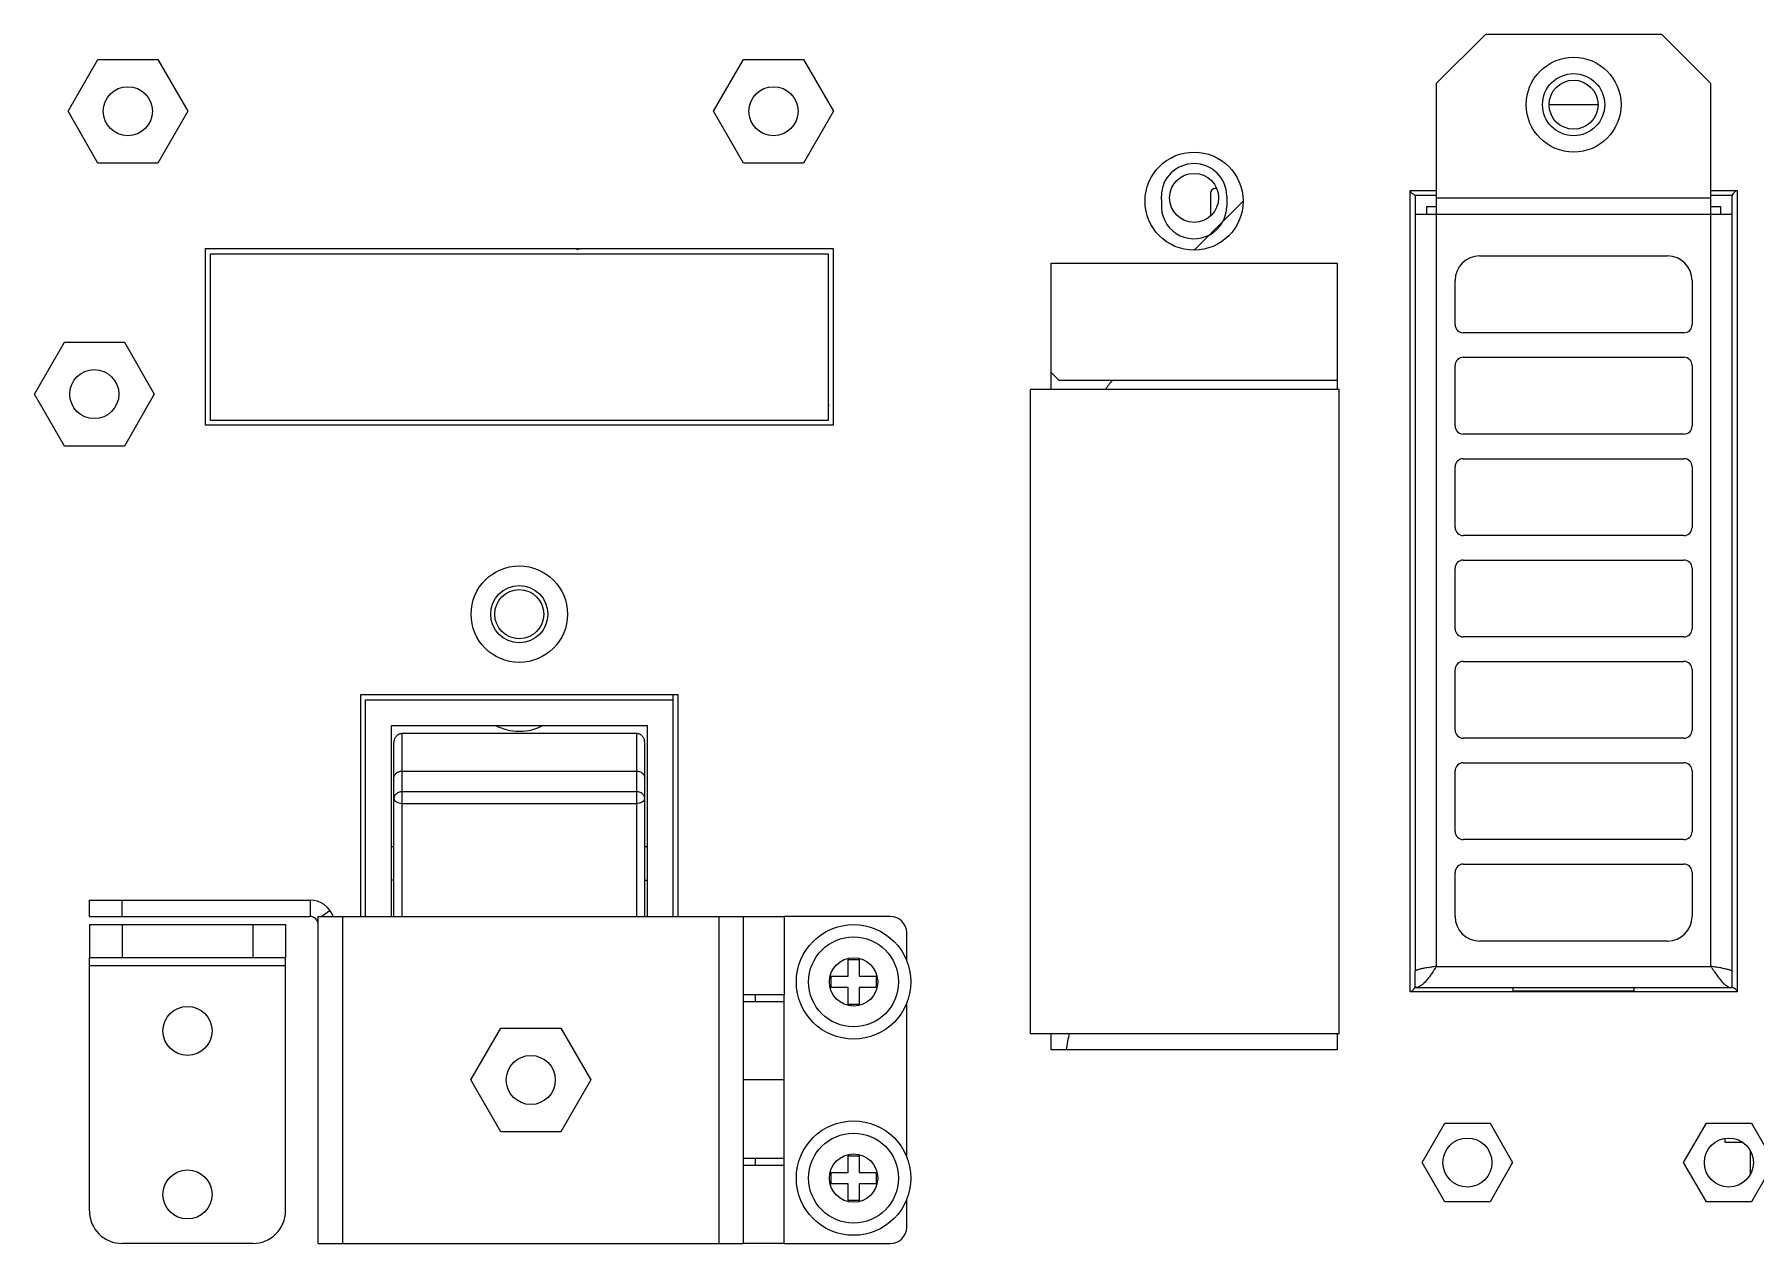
# Model space of a CAD drawing. Header units: millimetres. Extents: x 2890 to 3977, y 86 to 903.
# Drawn here: x 2956.5 to 3061.8, y 759.1 to 833.1 of the extents above; entities that cross this region are included whole.
import ezdxf

# ---------------------------------------------------------------- set-up
doc = ezdxf.new("R2010")
doc.units = ezdxf.units.MM
for name, color, linetype in [('00_COMPONENTS', 7, 'Continuous'), ('02___PRT_ALL_AXES', 7, 'Continuous'), ('05_ALL_CURVES', 7, 'Continuous'), ('20_ALL_FEATURES', 7, 'Continuous'), ('3_ALL_AXES', 7, 'Continuous'), ('7_ALL_FEATURES', 7, 'Continuous'), ('ECAD_11030174', 7, 'Continuous')]:
    doc.layers.add(name, color=color, linetype=linetype)

msp = doc.modelspace()

# ---------------------------------------------------------------- linework, layer by layer
at = {"color": 7, "linetype": 'Continuous'}
for p, q in [((3017.42, 771.97), (3017.42, 811.37)), ((3036.29, 811.37), (3017.42, 811.37)), ((3036.29, 771.97), (3036.29, 811.37)), ((2959.84, 779.14), (2959.84, 780.14)), ((2961.84, 779.14), (2961.84, 780.14)), ((2973.34, 780.14), (2973.34, 779.14)), ((2974.57, 779.5), (2974.06, 779.14)), ((2959.84, 779.14), (2973.34, 779.14)), ((2959.84, 778.64), (2959.84, 776.64)), ((2959.84, 778.64), (2971.84, 778.64)), ((2961.84, 778.64), (2961.84, 776.64)), ((2969.84, 778.64), (2969.84, 776.64)), ((2971.84, 778.64), (2971.84, 776.64)), ((2973.84, 778.99), (2973.75, 778.92)), ((2973.84, 759.14), (2973.84, 779.14)), ((2973.84, 779.14), (2999.84, 779.14)), ((2975.34, 759.14), (2975.34, 779.14)), ((2998.34, 779.14), (2998.34, 759.14)), ((2999.84, 779.14), (2999.84, 759.14)), ((3008.84, 779.14), (3002.34, 779.14)), ((3009.84, 776.43), (3009.84, 778.14)), ((3002.34, 773.94), (3002.34, 774.34)), ((3009.84, 764.43), (3009.84, 773.84)), ((3036.29, 771.97), (3017.42, 771.97)), ((3002.34, 763.94), (3002.34, 764.34)), ((3009.84, 760.14), (3009.84, 761.84)), ((2973.84, 759.14), (2999.84, 759.14)), ((3002.34, 759.14), (3008.84, 759.14))]:
    msp.add_line(p, q, dxfattribs=at)
at = {"color": 3, "linetype": 'Continuous'}
for p, q in [((2959.84, 780.14), (2973.34, 780.14)), ((2999.84, 779.14), (3002.34, 779.14)), ((3002.34, 779.14), (3002.34, 774.34)), ((2959.84, 761.14), (2959.84, 776.64)), ((2959.84, 776.64), (2971.84, 776.64)), ((2959.84, 776.14), (2971.84, 776.14)), ((2971.84, 761.14), (2971.84, 776.64)), ((3002.34, 774.34), (2999.84, 774.34)), ((2999.84, 773.94), (3002.34, 773.94)), ((3002.34, 764.34), (3002.34, 773.94)), ((3002.34, 769.14), (2999.84, 769.14)), ((3002.34, 764.34), (2999.84, 764.34)), ((2999.84, 763.94), (3002.34, 763.94)), ((3002.34, 759.14), (3002.34, 763.94)), ((2969.84, 759.14), (2961.84, 759.14)), ((3002.34, 759.14), (2999.84, 759.14))]:
    msp.add_line(p, q, dxfattribs=at)
for centre, radius, start, end in [((2973.34, 778.64), 1.5, 19.5021, 90), ((2961.84, 761.14), 2, 180, 270), ((2969.84, 761.14), 2, 270, 0)]:
    msp.add_arc(centre, radius, start, end, dxfattribs=at)
at = {"color": 7, "linetype": 'Continuous'}
for centre, radius, start, end in [((2973.34, 778.64), 0.5, 0, 90), ((3008.84, 778.14), 1, 0, 90), ((3008.84, 760.14), 1, 270, 0)]:
    msp.add_arc(centre, radius, start, end, dxfattribs=at)
at = {"layer": '00_COMPONENTS', "color": 3, "linetype": 'Continuous'}
for p, q in [((3045.24, 833.09), (3042.24, 830.09)), ((3056.04, 833.09), (3045.24, 833.09)), ((3059.04, 830.09), (3056.04, 833.09)), ((3042.24, 830.09), (3042.24, 776.09)), ((3059.04, 776.09), (3059.04, 830.09)), ((3040.64, 774.54), (3040.64, 823.54)), ((3040.64, 823.54), (3042.24, 823.54)), ((3059.04, 823.54), (3060.64, 823.54)), ((3060.64, 823.54), (3060.64, 774.54)), ((3025.42, 822.99), (3025.42, 823.19)), ((3029.42, 823.19), (3029.42, 822.59)), ((3042.24, 823.09), (3059.04, 823.09)), ((3040.94, 822.09), (3040.94, 775.79)), ((3040.94, 822.09), (3060.34, 822.09)), ((3060.34, 775.79), (3060.34, 822.09)), ((2966.94, 809.19), (2966.94, 819.99)), ((2966.94, 819.99), (3005.34, 819.99)), ((3005.34, 819.99), (3005.34, 809.19)), ((3044.89, 819.54), (3056.39, 819.54)), ((3018.67, 811.37), (3018.67, 819.09)), ((3018.67, 819.09), (3036.17, 819.09)), ((3036.17, 819.09), (3036.17, 811.37)), ((3043.39, 815.34), (3043.39, 818.04)), ((3057.89, 818.04), (3057.89, 815.34)), ((3057.39, 814.84), (3043.89, 814.84)), ((3043.89, 813.34), (3057.39, 813.34)), ((3043.39, 809.14), (3043.39, 812.84)), ((3057.89, 812.84), (3057.89, 809.14)), ((3005.34, 809.19), (2966.94, 809.19)), ((3057.39, 808.64), (3043.89, 808.64)), ((3043.39, 802.94), (3043.39, 806.64)), ((3043.89, 807.14), (3057.39, 807.14)), ((3057.89, 806.64), (3057.89, 802.94)), ((3057.39, 802.44), (3043.89, 802.44)), ((3043.39, 796.74), (3043.39, 800.44)), ((3043.89, 800.94), (3057.39, 800.94)), ((3057.89, 800.44), (3057.89, 796.74)), ((3057.39, 796.24), (3043.89, 796.24)), ((3043.39, 790.54), (3043.39, 794.24)), ((3043.89, 794.74), (3057.39, 794.74)), ((3057.89, 794.24), (3057.89, 790.54)), ((2976.44, 779.14), (2976.44, 792.71)), ((2976.44, 792.71), (2995.84, 792.71)), ((2995.84, 792.71), (2995.84, 779.14)), ((3057.39, 790.04), (3043.89, 790.04)), ((3043.39, 784.34), (3043.39, 788.04)), ((3043.89, 788.54), (3057.39, 788.54)), ((3057.89, 788.04), (3057.89, 784.34)), ((3057.39, 783.84), (3043.89, 783.84)), ((3043.39, 779.14), (3043.39, 781.84)), ((3043.89, 782.34), (3057.39, 782.34)), ((3057.89, 781.84), (3057.89, 779.14)), ((3056.39, 777.64), (3044.89, 777.64)), ((3041.94, 776.04), (3041.91, 776.04)), ((3042.24, 776.09), (3042.21, 776.04)), ((3042.24, 776.09), (3059.04, 776.09)), ((3059.04, 776.09), (3059.07, 776.04)), ((3059.34, 776.04), (3059.38, 776.04)), ((3042.03, 775.75), (3042.02, 775.74)), ((3059.26, 775.75), (3059.27, 775.74)), ((3060.64, 774.54), (3040.64, 774.54)), ((3040.94, 774.79), (3060.34, 774.79)), ((3046.94, 774.59), (3046.94, 774.79)), ((3046.94, 774.59), (3054.34, 774.59)), ((3054.34, 774.59), (3054.34, 774.79)), ((3018.67, 770.99), (3018.67, 771.97)), ((3036.17, 771.97), (3036.17, 770.99)), ((3036.17, 770.99), (3018.67, 770.99))]:
    msp.add_line(p, q, dxfattribs=at)
at = {"layer": '00_COMPONENTS', "color": 7, "linetype": 'Continuous'}
for p, q in [((2958.53, 828.39), (2960.36, 831.56)), ((2960.36, 831.56), (2964.03, 831.56)), ((2964.03, 831.56), (2965.86, 828.39)), ((2998.03, 828.39), (2999.86, 831.56)), ((2999.86, 831.56), (3003.53, 831.56)), ((3003.53, 831.56), (3005.36, 828.39)), ((3052.14, 828.79), (3049.14, 828.79)), ((2960.36, 825.21), (2958.53, 828.39)), ((2965.86, 828.39), (2964.03, 825.21)), ((2999.86, 825.21), (2998.03, 828.39)), ((3005.36, 828.39), (3003.53, 825.21)), ((2964.03, 825.21), (2960.36, 825.21)), ((3003.53, 825.21), (2999.86, 825.21)), ((3028.8, 823.67), (3028.72, 823.67)), ((3028.42, 823.37), (3028.42, 821.98)), ((3040.94, 823.24), (3040.94, 822.09)), ((3042.24, 823.24), (3040.94, 823.24)), ((3041.64, 822.54), (3041.64, 822.09)), ((3042.24, 822.54), (3041.64, 822.54)), ((3060.34, 823.24), (3059.04, 823.24)), ((3059.64, 822.54), (3059.04, 822.54)), ((3059.64, 822.09), (3059.64, 822.54)), ((3060.34, 822.09), (3060.34, 823.24)), ((2967.24, 809.47), (2967.24, 819.67)), ((2967.24, 819.67), (3005.04, 819.67)), ((3005.04, 819.67), (3005.04, 809.47)), ((2956.48, 811.09), (2958.31, 814.26)), ((2958.31, 814.26), (2961.98, 814.26)), ((2961.98, 814.26), (2963.81, 811.09)), ((3018.67, 812.41), (3019.14, 811.94)), ((3019.14, 811.94), (3036.17, 811.94)), ((2958.31, 807.91), (2956.48, 811.09)), ((2963.81, 811.09), (2961.98, 807.91)), ((3005.04, 809.47), (2967.24, 809.47)), ((2961.98, 807.91), (2958.31, 807.91)), ((2976.74, 779.14), (2976.74, 792.4)), ((2976.74, 792.4), (2995.54, 792.4)), ((2995.54, 792.71), (2995.54, 779.14)), ((2978.32, 779.14), (2978.32, 790.83)), ((2978.32, 790.83), (2993.97, 790.83)), ((2993.97, 790.83), (2993.97, 779.14)), ((2978.47, 779.14), (2978.47, 789.81)), ((2978.98, 779.14), (2978.98, 790.33)), ((2993.3, 790.33), (2978.98, 790.33)), ((2993.3, 790.33), (2993.3, 779.14)), ((2993.81, 779.14), (2993.81, 789.81)), ((2978.98, 788.03), (2993.3, 788.03)), ((2993.3, 786.77), (2978.98, 786.77)), ((2978.98, 786.06), (2993.3, 786.06)), ((2978.47, 783.4), (2978.32, 783.4)), ((2993.97, 783.4), (2993.81, 783.4)), ((2978.47, 781.37), (2978.32, 781.37)), ((2993.81, 781.37), (2993.97, 781.37)), ((3040.94, 774.79), (3040.94, 775.79)), ((3060.34, 774.79), (3060.34, 775.79)), ((3040.94, 774.84), (3040.9, 774.78)), ((3040.94, 774.84), (3040.92, 774.79)), ((3060.34, 774.84), (3060.36, 774.83)), ((3060.34, 774.84), (3060.4, 774.8)), ((3041.37, 764.09), (3042.76, 766.49)), ((3042.76, 766.49), (3045.53, 766.49)), ((3045.53, 766.49), (3046.91, 764.09)), ((3057.37, 764.09), (3058.76, 766.49)), ((3058.76, 766.49), (3061.53, 766.49)), ((3059.92, 765.31), (3059.92, 765.56)), ((3061.53, 766.49), (3062.91, 764.09)), ((3061.01, 765.31), (3059.92, 765.31)), ((3061.47, 763.41), (3061.47, 764.76)), ((3042.76, 761.69), (3041.37, 764.09)), ((3046.91, 764.09), (3045.53, 761.69)), ((3058.76, 761.69), (3057.37, 764.09)), ((3062.91, 764.09), (3061.53, 761.69)), ((3045.53, 761.69), (3042.76, 761.69)), ((3061.53, 761.69), (3058.76, 761.69))]:
    msp.add_line(p, q, dxfattribs=at)
at = {"layer": '00_COMPONENTS', "color": 3, "linetype": 'Continuous'}
for centre, radius in [((3050.64, 828.79), 2.9), ((2962.19, 828.39), 1.5), ((3001.69, 828.39), 1.5), ((3050.64, 828.79), 1.5), ((2960.14, 811.09), 1.5), ((2986.14, 797.63), 2.95), ((3044.14, 764.09), 1.5), ((3060.14, 764.09), 1.5)]:
    msp.add_circle(centre, radius, dxfattribs=at)
at = {"layer": '00_COMPONENTS', "color": 7, "linetype": 'Continuous'}
for centre, radius in [((3050.64, 828.79), 1.9), ((3027.42, 823.09), 1.5), ((2986.14, 797.63), 1.75), ((2986.14, 797.63), 1.5)]:
    msp.add_circle(centre, radius, dxfattribs=at)
at = {"layer": '00_COMPONENTS', "color": 3, "linetype": 'Continuous'}
for centre, radius, start, end in [((3027.42, 823.19), 2, 0, 180), ((3027.42, 822.89), 2, 177.1331, 184.3012), ((3027.42, 822.59), 2, 175.6988, 0), ((3044.89, 818.04), 1.5, 90, 180), ((3056.39, 818.04), 1.5, 0, 90), ((3043.89, 815.34), 0.5, 180, 270), ((3057.39, 815.34), 0.5, 270, 0), ((3043.89, 812.84), 0.5, 90, 180), ((3057.39, 812.84), 0.5, 0, 90), ((3043.89, 809.14), 0.5, 180, 270), ((3057.39, 809.14), 0.5, 270, 0), ((3043.89, 806.64), 0.5, 90, 180), ((3057.39, 806.64), 0.5, 0, 90), ((3043.89, 802.94), 0.5, 180, 270), ((3057.39, 802.94), 0.5, 270, 0), ((3043.89, 800.44), 0.5, 90, 180), ((3057.39, 800.44), 0.5, 0, 90), ((3043.89, 796.74), 0.5, 180, 270), ((3057.39, 796.74), 0.5, 270, 0), ((3043.89, 794.24), 0.5, 90, 180), ((3057.39, 794.24), 0.5, 0, 90), ((3043.89, 790.54), 0.5, 180, 270), ((3057.39, 790.54), 0.5, 270, 0), ((3043.89, 788.04), 0.5, 90, 180), ((3057.39, 788.04), 0.5, 0, 90), ((3043.89, 784.34), 0.5, 180, 270), ((3057.39, 784.34), 0.5, 270, 0), ((3043.89, 781.84), 0.5, 90, 180), ((3057.39, 781.84), 0.5, 0, 90), ((3044.89, 779.14), 1.5, 180, 270), ((3056.39, 779.14), 1.5, 270, 0), ((3045.7, 751.06), 25.26, 98.6406, 99.0102), ((3055.64, 684.65), 92.42, 98.3387, 98.527), ((3045.64, 684.65), 92.42, 81.473, 81.6613), ((3055.58, 751.06), 25.26, 80.9898, 81.3594), ((3044.19, 760.63), 15.58, 99.0246, 99.5931), ((3031.19, 782.89), 12.98, 326.6205, 326.8039), ((3070.1, 782.89), 12.98, 213.1961, 213.3795), ((3057.1, 760.63), 15.58, 80.4069, 80.9754)]:
    msp.add_arc(centre, radius, start, end, dxfattribs=at)
at = {"layer": '00_COMPONENTS', "color": 7, "linetype": 'Continuous'}
for centre, radius, start, end in [((3028.72, 823.37), 0.3, 90, 180), ((2989.71, 820.06), 0.127, 216.7654, 323.2346), ((3004.95, 810.41), 0.127, 318.495, 41.505), ((2986.14, 793.64), 3.17, 242.2816, 297.8084)]:
    msp.add_arc(centre, radius, start, end, dxfattribs=at)
for points, knots in [([(3040.94, 823.24), (3040.9, 823.26), (3040.83, 823.31), (3040.72, 823.39), (3040.64, 823.48), (3040.64, 823.54)], [0, 0, 0, 0, 0.316082, 0.599301, 1, 1, 1, 1]), ([(3060.34, 823.24), (3060.37, 823.27), (3060.41, 823.35), (3060.5, 823.46), (3060.58, 823.54), (3060.64, 823.54)], [0, 0, 0, 0, 0.316082, 0.599301, 1, 1, 1, 1]), ([(2978.98, 790.33), (2978.91, 790.33), (2978.78, 790.3), (2978.61, 790.18), (2978.5, 790.01), (2978.47, 789.88), (2978.47, 789.81)], [0, 0, 0, 0, 0.250083, 0.500115, 0.750085, 1, 1, 1, 1]), ([(2993.81, 789.81), (2993.81, 789.88), (2993.79, 790.01), (2993.67, 790.18), (2993.51, 790.3), (2993.37, 790.33), (2993.3, 790.33)], [0, 0, 0, 0, 0.249925, 0.499904, 0.749928, 1, 1, 1, 1]), ([(2978.47, 787.61), (2978.47, 787.67), (2978.5, 787.78), (2978.62, 787.92), (2978.78, 788.01), (2978.91, 788.03), (2978.98, 788.03)], [0, 0, 0, 0, 0.227565, 0.46887, 0.72837, 1, 1, 1, 1]), ([(2993.3, 788.03), (2993.37, 788.03), (2993.5, 788.01), (2993.67, 787.92), (2993.78, 787.78), (2993.81, 787.67), (2993.81, 787.61)], [0, 0, 0, 0, 0.27163, 0.53113, 0.772435, 1, 1, 1, 1]), ([(2978.98, 786.77), (2978.91, 786.77), (2978.78, 786.75), (2978.62, 786.66), (2978.5, 786.52), (2978.47, 786.41), (2978.47, 786.35)], [0, 0, 0, 0, 0.27163, 0.53113, 0.772435, 1, 1, 1, 1]), ([(2993.81, 786.35), (2993.81, 786.41), (2993.78, 786.52), (2993.67, 786.66), (2993.5, 786.75), (2993.37, 786.77), (2993.3, 786.77)], [0, 0, 0, 0, 0.227565, 0.46887, 0.72837, 1, 1, 1, 1]), ([(2978.47, 786.35), (2978.47, 786.31), (2978.51, 786.22), (2978.63, 786.14), (2978.79, 786.08), (2978.91, 786.06), (2978.98, 786.06)], [0, 0, 0, 0, 0.184044, 0.412049, 0.69062, 1, 1, 1, 1]), ([(2993.3, 786.06), (2993.37, 786.06), (2993.49, 786.08), (2993.66, 786.14), (2993.78, 786.22), (2993.81, 786.31), (2993.81, 786.35)], [0, 0, 0, 0, 0.30938, 0.587951, 0.815956, 1, 1, 1, 1]), ([(3040.9, 774.78), (3040.88, 774.75), (3040.84, 774.68), (3040.78, 774.61), (3040.71, 774.55), (3040.66, 774.54), (3040.64, 774.54)], [0, 0, 0, 0, 0.314908, 0.590846, 0.81566, 1, 1, 1, 1]), ([(3060.4, 774.8), (3060.43, 774.78), (3060.49, 774.74), (3060.57, 774.67), (3060.63, 774.61), (3060.64, 774.56), (3060.64, 774.54)], [0, 0, 0, 0, 0.314908, 0.590846, 0.81566, 1, 1, 1, 1])]:
    msp.add_open_spline(points, degree=3, knots=knots, dxfattribs=at)
at = {"layer": '00_COMPONENTS', "color": 3, "linetype": 'Continuous'}
for points, knots in [([(3042.21, 776.04), (3042.2, 776.01), (3042.14, 775.93), (3042.09, 775.85), (3042.05, 775.79)], [0, 0, 0, 0, 0.251555, 1, 1, 1, 1]), ([(3059.07, 776.04), (3059.09, 776.01), (3059.14, 775.93), (3059.19, 775.85), (3059.24, 775.79)], [0, 0, 0, 0, 0.251555, 1, 1, 1, 1]), ([(3041.59, 775.99), (3041.5, 775.97), (3041.37, 775.95), (3041.22, 775.91), (3041.12, 775.89), (3041.05, 775.86), (3040.99, 775.84), (3040.95, 775.82), (3040.94, 775.8), (3040.94, 775.79)], [0, 0, 0, 0, 0.394188, 0.559528, 0.700219, 0.814286, 0.900826, 0.960603, 1, 1, 1, 1]), ([(3042.02, 775.74), (3041.93, 775.61), (3041.77, 775.37), (3041.54, 775.1), (3041.35, 774.94), (3041.22, 774.85), (3041.08, 774.8), (3040.99, 774.79), (3040.94, 774.79)], [0, 0, 0, 0, 0.313903, 0.587405, 0.705757, 0.812133, 0.908826, 1, 1, 1, 1]), ([(3059.27, 775.74), (3059.35, 775.61), (3059.52, 775.37), (3059.74, 775.1), (3059.93, 774.94), (3060.07, 774.85), (3060.2, 774.8), (3060.3, 774.79), (3060.34, 774.79)], [0, 0, 0, 0, 0.313903, 0.587405, 0.705757, 0.812133, 0.908826, 1, 1, 1, 1]), ([(3059.69, 775.99), (3059.78, 775.97), (3059.91, 775.95), (3060.07, 775.91), (3060.16, 775.89), (3060.24, 775.86), (3060.29, 775.84), (3060.33, 775.82), (3060.34, 775.8), (3060.34, 775.79)], [0, 0, 0, 0, 0.394188, 0.559528, 0.700219, 0.814286, 0.900826, 0.960603, 1, 1, 1, 1])]:
    msp.add_open_spline(points, degree=3, knots=knots, dxfattribs=at)
at = {"layer": '02___PRT_ALL_AXES', "color": 7, "linetype": 'Continuous'}
for p, q in [((3000.59, 773.94), (3000.59, 774.34)), ((3000.59, 763.94), (3000.59, 764.34))]:
    msp.add_line(p, q, dxfattribs=at)
msp.add_circle((2986.84, 769.14), 1.5, dxfattribs=at)
at = {"layer": '05_ALL_CURVES', "color": 2, "linetype": 'Continuous'}
msp.add_line((3027.42, 819.89), (3030.42, 822.89), dxfattribs=at)
at = {"layer": '05_ALL_CURVES', "color": 40, "linetype": 'Continuous'}
msp.add_circle((3027.42, 822.89), 3, dxfattribs=at)
at = {"layer": '20_ALL_FEATURES', "color": 7, "linetype": 'Continuous'}
for p, q in [((2983.18, 769.14), (2985.01, 772.31)), ((2985.01, 772.31), (2988.68, 772.31)), ((2988.68, 772.31), (2990.51, 769.14)), ((2985.01, 765.96), (2983.18, 769.14)), ((2990.51, 769.14), (2988.68, 765.96)), ((2988.68, 765.96), (2985.01, 765.96))]:
    msp.add_line(p, q, dxfattribs=at)
at = {"layer": '3_ALL_AXES', "color": 7, "linetype": 'Continuous'}
for centre, radius in [((3006.59, 775.14), 3.5), ((3006.59, 775.14), 2.75), ((3006.59, 775.14), 1.48), ((2965.84, 772.14), 1.5), ((3006.59, 763.14), 3.5), ((3006.59, 763.14), 2.75), ((3006.59, 763.14), 1.48), ((2965.84, 762.14), 1.5)]:
    msp.add_circle(centre, radius, dxfattribs=at)
at = {"layer": '7_ALL_FEATURES', "color": 7, "linetype": 'Continuous'}
for p, q in [((3006.25, 775.48), (3006.25, 776.51)), ((3006.25, 776.51), (3006.94, 776.51)), ((3006.94, 776.51), (3006.94, 775.48)), ((3005.22, 774.79), (3005.22, 775.48)), ((3005.22, 775.48), (3006.25, 775.48)), ((3006.94, 775.48), (3007.97, 775.48)), ((3007.97, 775.48), (3007.97, 774.79)), ((3006.25, 774.79), (3005.22, 774.79)), ((3006.25, 773.76), (3006.25, 774.79)), ((3006.94, 774.79), (3006.94, 773.76)), ((3007.97, 774.79), (3006.94, 774.79)), ((3006.94, 773.76), (3006.25, 773.76)), ((3006.25, 763.48), (3006.25, 764.51)), ((3006.25, 764.51), (3006.94, 764.51)), ((3006.94, 764.51), (3006.94, 763.48)), ((3005.22, 762.79), (3005.22, 763.48)), ((3005.22, 763.48), (3006.25, 763.48)), ((3006.94, 763.48), (3007.97, 763.48)), ((3007.97, 763.48), (3007.97, 762.79)), ((3006.25, 762.79), (3005.22, 762.79)), ((3006.25, 761.76), (3006.25, 762.79)), ((3006.94, 762.79), (3006.94, 761.76)), ((3007.97, 762.79), (3006.94, 762.79)), ((3006.94, 761.76), (3006.25, 761.76))]:
    msp.add_line(p, q, dxfattribs=at)
at = {"layer": 'ECAD_11030174', "color": 7, "linetype": 'Continuous'}
for centre, start, end in [((3033.42, 803.29), 141.8179, 144.7017), ((3033.42, 768.79), 166.8271, 170.9484)]:
    msp.add_arc(centre, 14, start, end, dxfattribs=at)

doc.saveas('drawing.dxf')
